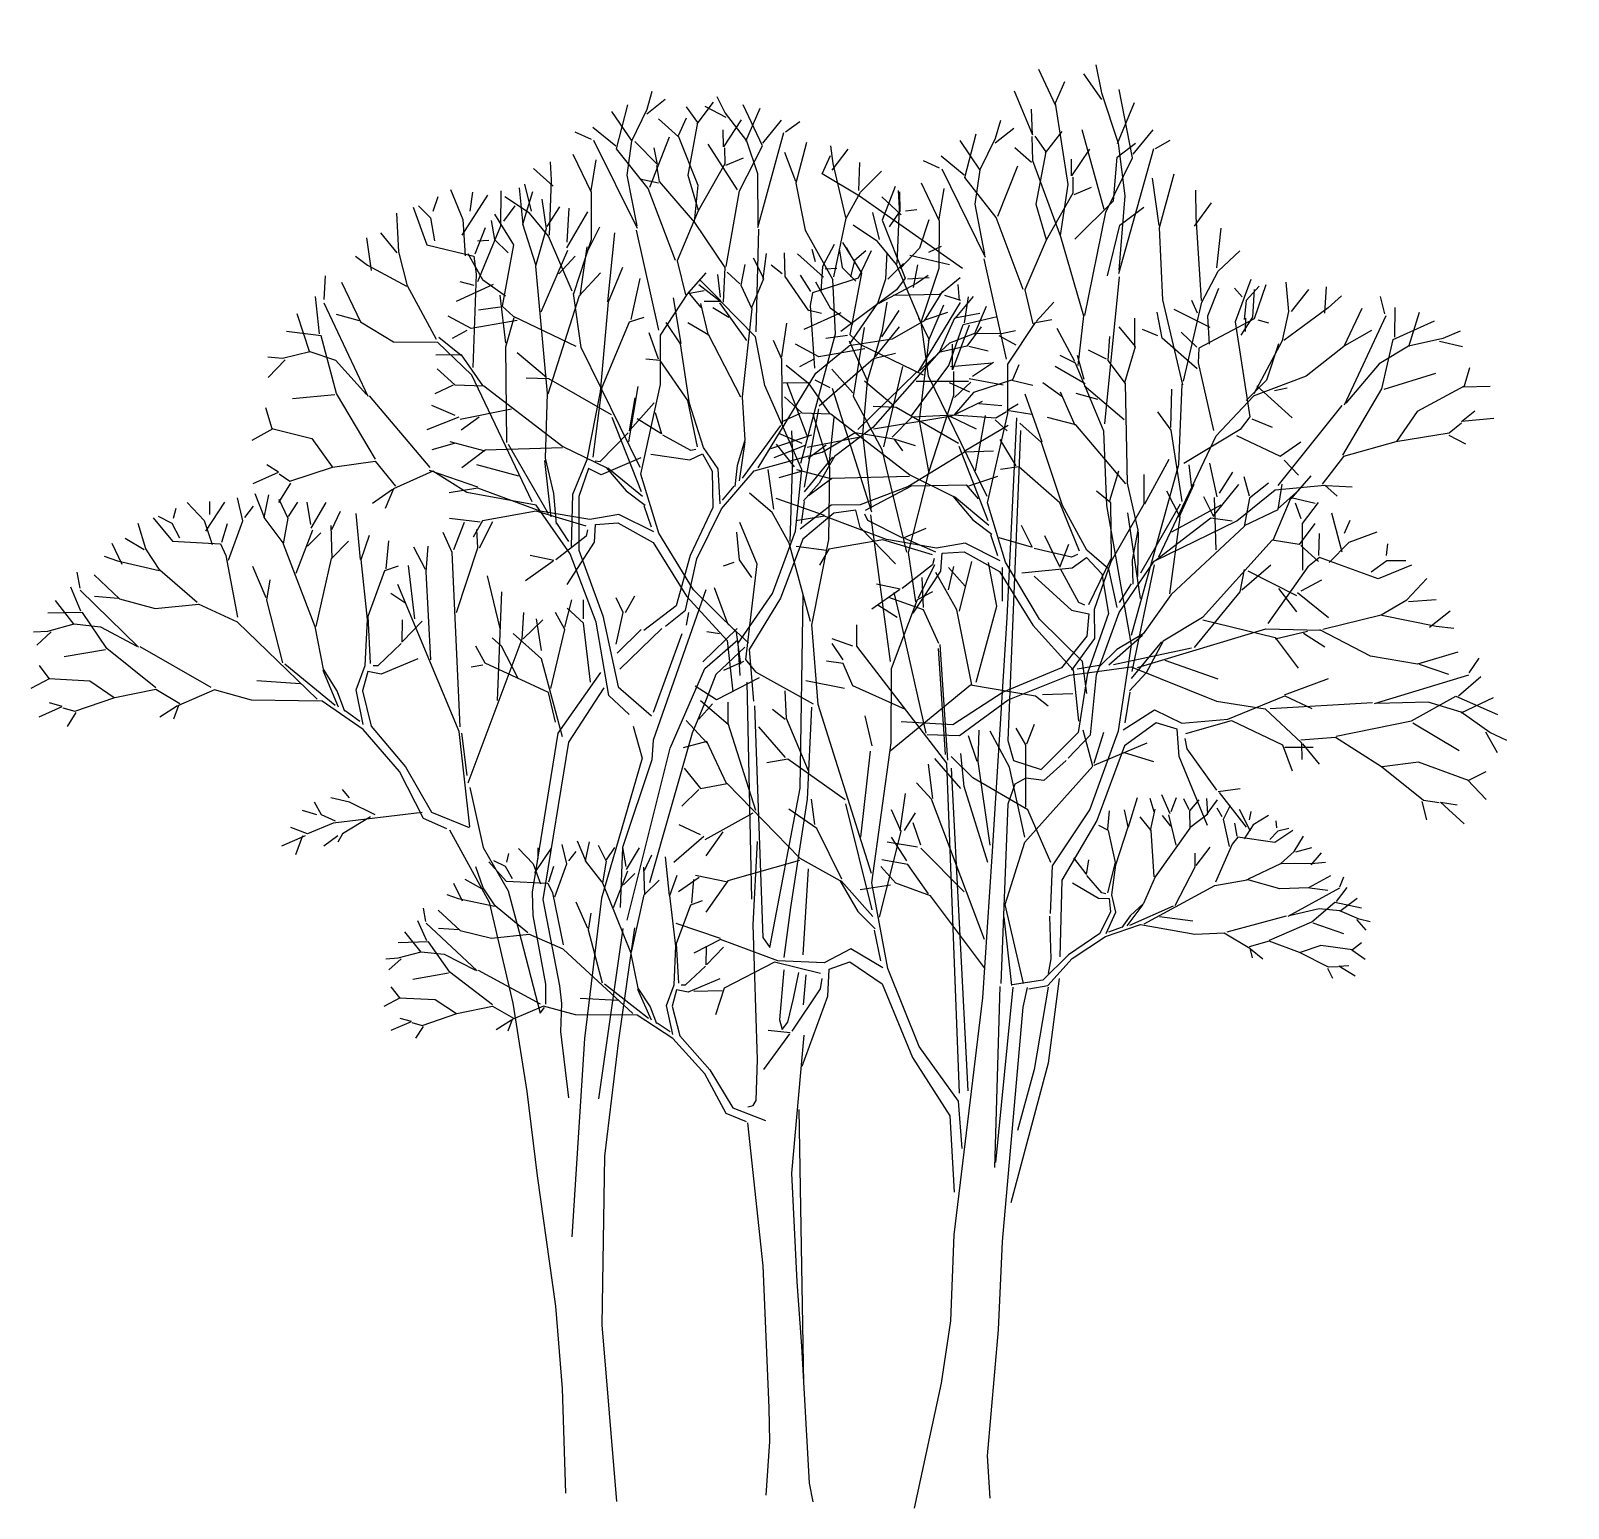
# Model space of a CAD drawing. Extents: x -2.55 to 2.68, y -0.03 to 4.99.
import ezdxf

# ---------------------------------------------------------------- set-up
doc = ezdxf.new("R2010")
doc.units = 0
doc.header["$MEASUREMENT"] = 0
doc.layers.get('0').update_dxf_attribs({"linetype": 'CONTINUOUS'})
doc.layers.add('ARV', color=7, linetype='CONTINUOUS')

# ---------------------------------------------------------------- blocks, each defined once
blk = doc.blocks.new('LIMB')
for p, q in [((-24.88, 41.82), (-26.18, 45.03)), ((-35.4, 43.89), (-33.11, 41.4)), ((-32.86, 39.97), (-30.27, 43.93)), ((-32.32, 42.24), (-32.34, 43.99)), ((-27.86, 41.36), (-28.56, 44.5)), ((-24.96, 41.82), (-24.3, 44.89)), ((-22.95, 44.34), (-21.73, 41.76)), ((-21.65, 41.96), (-20.36, 43.92)), ((-18.62, 40.87), (-19.08, 43.93)), ((-37.26, 41.72), (-36.91, 43.08)), ((-27.55, 41.82), (-26.38, 43.36)), ((-18.54, 40.36), (-16.5, 43.87)), ((-39.33, 41.99), (-37.49, 41.08)), ((-22.34, 38.38), (-24.96, 41.82)), ((-15.75, 40.18), (-14.58, 42.69)), ((-11.86, 36.11), (-12.42, 42.39)), ((-41, 37.59), (-42.08, 41.01)), ((-40.04, 41.78), (-37.39, 38.62)), ((-37.49, 41.08), (-36.44, 39.06)), ((-33.11, 41.4), (-32.01, 38.18)), ((-30.71, 38.49), (-29.9, 41.01)), ((-29.77, 36.05), (-27.86, 41.36)), ((-21.73, 41.76), (-22.34, 38.26)), ((-20.6, 34.25), (-18.34, 40.16)), ((-19.04, 37.92), (-17.26, 39.73)), ((-15.72, 36.24), (-15.83, 40.73)), ((-43.84, 39.01), (-41.24, 37.47)), ((-11.78, 36.11), (-10.61, 39.42)), ((-45.63, 38.36), (-44.29, 35.5)), ((-37.39, 38.62), (-30.86, 38.27)), ((-30.86, 38.27), (-30.13, 36.68)), ((-22.34, 38.26), (-18.04, 27.03)), ((-15.8, 36.28), (-13.47, 38.6)), ((-8.35, 34.86), (-8.02, 38.65)), ((-39.11, 34.67), (-41, 37.59)), ((-30.13, 36.68), (-28.55, 28.3)), ((-46.69, 36.56), (-44.89, 35.93)), ((-44.89, 35.93), (-39.23, 34.62)), ((-17.88, 27.03), (-15.8, 36.28)), ((-10.92, 27.96), (-11.78, 36.11)), ((-34.05, 30.28), (-39.11, 34.67)), ((-24.67, 30.93), (-26.47, 35.16)), ((-10.8, 28.4), (-8.54, 34.62)), ((-8.54, 34.62), (-6.68, 35.27)), ((-49.96, 32.23), (-50.33, 34.38)), ((-48.02, 34.04), (-44.61, 30.76)), ((-24.58, 30.61), (-24.12, 33.37)), ((-49.85, 29.09), (-51.23, 32.38)), ((-49.96, 31.95), (-42.02, 24.21)), ((-50.76, 27.29), (-53.29, 30.57)), ((-44.77, 30.84), (-48, 31.09)), ((-44.61, 30.76), (-39.75, 29.45)), ((-22.41, 22.07), (-24.58, 30.61)), ((-39.75, 29.45), (-33.82, 30.05)), ((-28.55, 27.6), (-33.87, 30.04)), ((-49.61, 28.93), (-54.35, 28.82)), ((-46.31, 24.02), (-49.61, 28.93)), ((-10.48, 21.99), (-10.8, 28.4)), ((-54.33, 26.39), (-50.76, 27.37)), ((-50.76, 27.37), (-47.17, 26.96)), ((-17.72, 17.12), (-28.55, 27.6)), ((-11.23, 21.71), (-10.92, 27.96)), ((-6.2, 24.89), (-6.14, 27.91)), ((-6.12, 24.97), (-3.48, 27.74)), ((-56.28, 26.29), (-54.33, 26.39)), ((-53.89, 26.27), (-55.83, 24.47)), ((-47.17, 26.96), (-42.26, 24.35)), ((-18.04, 27.03), (-16.92, 21.22)), ((-32.16, 18.74), (-41.81, 24.27)), ((-9.44, 21.72), (-6.32, 24.69)), ((-46.51, 23.86), (-52.1, 22.89)), ((-39.66, 18.7), (-46.31, 24.02)), ((-4.07, 22.64), (-9.03, 20.53)), ((-55.53, 21.72), (-54.2, 19.94)), ((-15.28, 16.3), (-22.14, 21.91)), ((-16.92, 21.22), (-15.02, 18.17)), ((-14.83, 16.06), (-16.91, 21.02)), ((-12.44, 18.39), (-11.23, 21.71)), ((-10.87, 20.91), (-11.56, 18.28)), ((-9.03, 20.53), (-10.87, 20.91)), ((-10.15, 21.71), (-9.44, 21.72)), ((-54.08, 19.94), (-56.66, 18.57)), ((-54.2, 19.94), (-48.63, 19.63)), ((-48.63, 19.63), (-45.31, 17.38)), ((-20.06, 19.23), (-25.93, 19.64)), ((-45.24, 17.36), (-39.65, 18.5)), ((-39.65, 18.5), (-36.4, 16.55)), ((-31.7, 18.43), (-36.58, 16.3)), ((-26.68, 17.01), (-31.7, 18.43)), ((-15.02, 18.17), (-14.02, 15.49)), ((-11.49, 13.7), (-12.44, 18.39)), ((-11.56, 18.28), (-10.41, 13.47)), ((-50.66, 15.49), (-45.24, 17.36)), ((-17.08, 16.88), (-26.68, 17.01)), ((-11.48, 13.03), (-17.08, 16.88)), ((-55.53, 14.76), (-52.37, 16.14)), ((-52.37, 16.14), (-54.09, 16.63)), ((-52.28, 15.98), (-50.66, 15.49)), ((-36.7, 16.22), (-39.12, 14.68)), ((-36.58, 16.3), (-37.28, 14.42)), ((-50.54, 15.31), (-51.72, 13.43)), ((-11.94, 14.11), (-13.93, 15.57)), ((-6.54, 7.29), (-11.48, 13.03)), ((-10.41, 13.47), (-5.75, 7.94)), ((-5.75, 7.94), (-2.2, 1.8)), ((-3.27, 0.91), (-6.54, 7.29)), ((-2.2, 1.8), (2.91, -0.31)), ((-0.11, -0.5), (-3.27, 0.91))]:
    blk.add_line(p, q)
blk = doc.blocks.new('3TREES')
for p, q in [((45.82, 182.24), (48.31, 184.13)), ((5.72, 179.98), (6.85, 182.45)), ((45.35, 176.3), (45.82, 182.24)), ((10.83, 176.95), (5.72, 179.98)), ((24.8, 167.11), (10.83, 176.95)), ((40.09, 171.09), (45.35, 176.3)), ((46.17, 173), (49.45, 175.46)), ((44.51, 166.11), (46.17, 173)), ((63.27, 158.57), (63.3, 160.36)), ((30.9, 119.63), (32.2, 146.83)), ((32.68, 145.08), (30.98, 102.94)), ((-44.32, 128.94), (-42.87, 132.63)), ((-41.05, 129.15), (-41.18, 131.65)), ((-40.81, 129.15), (-39, 132.74)), ((-44.56, 128.5), (-45.76, 131.22)), ((-48.18, 126.22), (-49.75, 129.26)), ((-48.06, 125.89), (-47.82, 129.37)), ((-43.47, 104.82), (-44.56, 128.5)), ((-43.95, 120.35), (-41.05, 129.15)), ((-49.63, 119.48), (-50.47, 126.76)), ((-47.45, 113.94), (-48.06, 125.89)), ((24.02, 120.71), (21.2, 125.79)), ((22.89, 123.42), (23.65, 126.63)), ((25.15, 123.93), (22.89, 126.47)), ((24.4, 120.54), (26.09, 127.31)), ((29.48, 121.22), (28.35, 127.14)), ((30.23, 121.89), (30.23, 126.47)), ((-43.59, 104.17), (-51.92, 124.16)), ((-38.04, 118.18), (-39.73, 125.35)), ((-10.05, 123.42), (-17.21, 103.02)), ((19.51, 121.05), (19.32, 125.11)), ((-50.96, 121.66), (-52.89, 122.96)), ((-38.4, 108.4), (-37.79, 123.18)), ((-29.24, 118.35), (-28.29, 122.07)), ((-26.7, 119.5), (-26.7, 122.07)), ((-21.29, 120.35), (-22.25, 122.36)), ((-20.97, 120.35), (-19.7, 122.64)), ((2.77, 96.5), (3.14, 122.74)), ((15.92, 119.68), (13.29, 121.37)), ((19.51, 120.71), (14.81, 122.4)), ((16.29, 119.85), (15.54, 123.07)), ((26.66, 110.89), (29.48, 121.22)), ((-35.02, 116.77), (-34.78, 120.35)), ((-34.9, 116.77), (-32.24, 119.38)), ((-32.42, 115.2), (-33.06, 119.5)), ((-29.24, 118.06), (-30.51, 120.35)), ((-26.7, 118.92), (-28.92, 120.93)), ((-22.25, 116.06), (-21.29, 120.35)), ((-12.71, 118.64), (-12.39, 120.35)), ((19.87, 103.94), (16.29, 119.85)), ((21.58, 116.14), (19.51, 120.71)), ((26.09, 110.55), (24.02, 120.71)), ((28.84, 87.18), (30.9, 119.63)), ((-32.42, 114.06), (-36.24, 117.49)), ((-31.15, 110.05), (-29.24, 118.06)), ((-25.74, 110.91), (-26.7, 118.92)), ((-18.84, 118.07), (-22.1, 114.81)), ((-16.06, 118.18), (-21.74, 112.64)), ((-17.16, 106.8), (-13.3, 117.5)), ((10.46, 115.79), (10.46, 118.67)), ((-42.38, 97.21), (-35.02, 116.77)), ((-40.05, 113.48), (-41.33, 115.77)), ((-37.83, 115.77), (-39.1, 116.92)), ((-35.6, 111.48), (-37.83, 115.77)), ((-10.21, 112.75), (-5.7, 116.65)), ((-4.76, 115.63), (-8.71, 111.91)), ((9.9, 115.79), (7.08, 116.8)), ((8.58, 113.93), (7.08, 116.13)), ((22.69, 99.88), (10.46, 115.79)), ((22.5, 101.06), (21.56, 115.45)), ((22.82, 100.27), (21.79, 116.02)), ((-40.37, 113.2), (-41.96, 112.91)), ((-31.47, 109.48), (-40.05, 113.48)), ((-29.56, 103.47), (-32.42, 114.06)), ((8.58, 113.42), (6.33, 113.76)), ((9.9, 110.37), (8.58, 113.42)), ((-24.39, 112.21), (-30.19, 103.95)), ((-14.92, 101.92), (-10.21, 112.75)), ((-8.71, 111.91), (-10.02, 108.52)), ((-3.8, 81.42), (-4.44, 110.91)), ((8.77, 110.03), (3.51, 111.05)), ((-30.51, 105.47), (-31.47, 109.48)), ((-23.91, 110.14), (-28.74, 102.75)), ((0.87, 105.97), (0.69, 109.69)), ((17.05, 107.16), (9.9, 110.37)), ((14.99, 101.58), (25.9, 110.55)), ((25.9, 110.55), (34.75, 109.03)), ((34.75, 109.03), (36.44, 107.68)), ((35.69, 109.2), (39.82, 109.37)), ((-10.02, 108.52), (-11.91, 103.95)), ((-7.03, 105.12), (-10.79, 108.34)), ((-7.03, 105.29), (-7.03, 108.17)), ((-3.44, 107.68), (-2.31, 76.19)), ((0.69, 105.8), (-1.01, 107.16)), ((4.27, 107.51), (3.71, 94.98)), ((-19.93, 104.91), (-18.74, 100.58)), ((-3.26, 93.45), (-7.03, 105.29)), ((3.88, 98.86), (0.87, 105.97)), ((12.53, 102.25), (11.59, 106.31)), ((33.41, 102.39), (32.09, 104.64)), ((33.56, 102.52), (34.59, 105.17)), ((-42.14, 91.24), (-43.59, 104.17)), ((-42.5, 98.19), (-43.23, 103.95)), ((-30.19, 103.95), (-33.69, 82.33)), ((-28.74, 102.75), (-32.24, 81.35)), ((-11.91, 103.95), (-17.74, 83.64)), ((-17.21, 103.02), (-17.39, 100.35)), ((26.79, 100.13), (25.61, 103.58)), ((26.94, 100.13), (27.09, 104.37)), ((31.21, 99.34), (28.56, 104.24)), ((30.98, 102.94), (31.74, 100.23)), ((33.41, 93.91), (33.41, 102.39)), ((42.54, 99.47), (41.21, 104.37)), ((42.68, 99.87), (44.01, 104.11)), ((42.68, 99.61), (49.89, 102.65)), ((-18.74, 100.58), (-24.25, 81.55)), ((-17.39, 100.35), (-21.4, 88.42)), ((-20.75, 78.56), (-14.92, 101.92)), ((24.58, 96.43), (21.05, 100.53)), ((26.2, 97.88), (23.26, 100.8)), ((25.03, 96.69), (24.58, 101.19)), ((46.8, 101.33), (50.78, 100.13)), ((20.76, 95.1), (20.17, 99.74)), ((24.38, 55.02), (22.69, 99.88)), ((23.27, 99.21), (25.53, 55.37)), ((28.56, 88.75), (26.94, 100.13)), ((33.27, 89.81), (31.21, 99.34)), ((31.74, 100.23), (35.5, 99.04)), ((33.27, 89.15), (42.54, 99.47)), ((38.88, 100.23), (35.87, 97.52)), ((-58.5, 95.16), (-59.45, 96.31)), ((-42.14, 96.56), (-40.33, 88.41)), ((-1.37, 74.84), (2.77, 96.5)), ((20.61, 94.97), (18.55, 97.22)), ((28.26, 86.37), (25.03, 96.69)), ((33.71, 93.52), (26.2, 97.88)), ((31.92, 97.01), (30.98, 94.3)), ((33.43, 97.86), (31.92, 97.01)), ((35.87, 97.52), (33.43, 97.86)), ((-62.31, 92.87), (-63.27, 94.59)), ((-58.5, 94.59), (-61.04, 95.16)), ((-55, 92.87), (-58.5, 94.59)), ((3.71, 94.98), (1.45, 80.25)), ((4.72, 91.53), (4.28, 94.97)), ((16.34, 90.73), (17.08, 95.77)), ((27.82, 75.91), (20.61, 94.97)), ((30.98, 94.3), (30.04, 69.93)), ((-62.95, 92.87), (-64.86, 93.45)), ((-60.41, 92.02), (-62.31, 92.87)), ((-48.64, 93.16), (-60.72, 91.73)), ((-55.64, 92.59), (-59.45, 90.3)), ((5.01, 91), (1.19, 93.65)), ((16.49, 90.6), (15.17, 93.52)), ((16.93, 90.73), (18.4, 93.12)), ((36.8, 86.37), (33.71, 93.52)), ((-64.54, 90.01), (-67.72, 88.58)), ((-64.22, 90.3), (-66.45, 91.16)), ((-64.86, 90.01), (-65.81, 87.44)), ((-60.72, 91.73), (-64.22, 90.3)), ((-60.09, 90.01), (-62, 88.58)), ((-59.45, 90.3), (-60.09, 89.15)), ((-44.9, 90.83), (-39.53, 81)), ((8.4, 84.12), (5.01, 91)), ((13.55, 78.95), (16.49, 90.6)), ((19.14, 88.75), (18.11, 91.79)), ((-40.33, 88.41), (-36.95, 82.55)), ((-21.4, 88.42), (-21.69, 80.26)), ((-3.63, 77.89), (-3.06, 89.23)), ((18.7, 88.48), (14.58, 89.15)), ((17.23, 86.63), (15.17, 89.81)), ((25.03, 82.39), (19.14, 88.35)), ((30.62, 80.67), (33.27, 89.15)), ((15.76, 83.59), (13.7, 85.84)), ((17.37, 86.1), (13.84, 86.76)), ((20.17, 82.13), (17.37, 86.1)), ((27.56, 67.98), (28.84, 87.18)), ((3.14, 73.82), (3.9, 85.5)), ((20.46, 81.86), (15.76, 83.59)), ((-36.95, 82.55), (-35.5, 77.11)), ((-33.69, 82.33), (-33.57, 79.18)), ((-24.25, 81.55), (-26.57, 62.47)), ((15.02, 83.32), (10.9, 82.66)), ((27.82, 72.07), (20.46, 81.86)), ((-39.53, 81), (-36.32, 67.25)), ((-32.24, 81.35), (-29.95, 69.62)), ((1.45, 80.25), (0.51, 73.48)), ((33.12, 69.95), (30.62, 80.67)), ((-33.57, 79.18), (-31.88, 69.83)), ((-24.63, 54.25), (-21.31, 77.4)), ((-21.91, 62.23), (-19.72, 77.49)), ((-3.06, 59.6), (-3.63, 77.89)), ((31.5, 69.68), (30.47, 78.95)), ((36.63, 79.07), (36.81, 73.31)), ((-35.5, 77.11), (-32.6, 65.92)), ((-2.31, 76.19), (-1.37, 74.84)), ((36.81, 73.31), (36.44, 71.28)), ((0.51, 71.79), (-0.05, 65.02)), ((1.83, 67.9), (2.58, 71.45)), ((3.52, 71.11), (3.14, 67.05)), ((-31.88, 69.83), (-31.88, 67.12)), ((-29.95, 69.62), (-29.7, 67.23)), ((29.88, 69.55), (29.15, 44.93)), ((31.65, 69.42), (29.29, 45.59)), ((33.6, 69.41), (33.03, 66.7)), ((36.44, 69.42), (34.56, 58.25)), ((37.94, 70.61), (36.44, 59.1)), ((-36.32, 67.25), (-34.39, 55.25)), ((-29.7, 67.23), (-29.83, 63.42)), ((1.07, 64.68), (1.83, 67.9)), ((23.67, 35.76), (27.56, 67.98)), ((-32.6, 65.92), (-32, 66.68)), ((-0.05, 65.02), (0.32, 63.67)), ((33.03, 66.7), (30.21, 34.88)), ((-29.83, 63.42), (-28.74, 54.41)), ((0.32, 63.67), (1.07, 64.68)), ((3.24, 62.9), (1.59, 44.18)), ((-26.57, 62.47), (-28.27, 35.51)), ((-23.78, 46.45), (-21.91, 62.23)), ((-3.25, 54.02), (-3.06, 59.6)), ((36.44, 59.1), (34.56, 51.99)), ((34.56, 58.25), (32.3, 49.96)), ((-34.39, 55.25), (-32.99, 43.79)), ((-4.38, 53.17), (-3.63, 53.34)), ((-3.63, 53.34), (-3.25, 54.02)), ((2.56, 52.8), (3.19, 15.59)), ((-4.39, 51.02), (-2.33, 31.57)), ((34.56, 51.99), (31.36, 40.14)), ((-24.16, 23.56), (-23.78, 46.45)), ((1.59, 44.18), (2.3, 29.38)), ((-32.99, 43.79), (-30.51, 26.1)), ((23.24, 24.09), (23.67, 35.76)), ((30.21, 34.88), (29.65, 22.86)), ((-2.33, 31.57), (-1.5, 12.28)), ((2.3, 29.38), (2.93, 20.63)), ((-30.51, 26.1), (-29.58, 14.89)), ((-22.18, -0.46), (-24.16, 23.56)), ((21.95, 15.64), (23.24, 24.09)), ((29.65, 22.86), (28.14, 5.76)), ((2.93, 20.63), (3.95, 2.01)), ((-29.58, 14.89), (-29.16, 0.68)), ((18.3, -1.38), (21.95, 15.64)), ((-1.5, 12.28), (-1.43, 7.7)), ((-1.43, 7.7), (-1.93, 0.41)), ((28.14, 5.76), (28.52, 0.01)), ((3.95, 2.01), (4.45, -0.49))]:
    blk.add_line(p, q)
for p, xscale, yscale, zscale, rotation in [((-4.83, 111.91), 1.3, 1.1, 1.3, 294.2931752966259), ((-5.88, 113.33), -1.3, 1.1, 1.3, 76.85022084803988), ((41.12, 109.34), -1.3, 1.1, 1.3, 76.58564226902986), ((38.81, 101.01), -1.3, 1.1, 1.3, 25.46786325328844), ((20.1, 104.35), -1.3, 1.1, 1.3, 337.4206989695098), ((33.81, 69.55), -0.78, 0.66, 0.78, 349.1287568313736), ((-4.47, 51.54), 0.8691013503624134, 0.8425469424571901, 0.8691013503624134, 0.4434079046125839)]:
    blk.add_blockref('LIMB', p, dxfattribs=dict(xscale=xscale, yscale=yscale, zscale=zscale, rotation=rotation))
at = {"zscale": 2}
for p, xscale, rotation in [((37.31, 79.34), 2, 280.3653688962937), ((24.22, 47.36), -2, 81.6590899645954)]:
    blk.add_blockref('LIMB', p, dxfattribs=dict(at, xscale=xscale, rotation=rotation))
at = {"yscale": 1.5, "rotation": 350.8695617988883}
blk.add_blockref('LIMB', (-20.26, 107.22), dxfattribs=at)
at = {"xscale": -1, "rotation": 14.64866685215961}
blk.add_blockref('LIMB', (-15.77, 118.96), dxfattribs=at)
blk.add_blockref('LIMB', (-45.15, 91.44))

msp = doc.modelspace()

# ---------------------------------------------------------------- block references
at = {"layer": 'ARV', "xscale": 0.025, "yscale": 0.025, "zscale": 0.025}
msp.add_blockref('3TREES', (0, 0), dxfattribs=at)

doc.saveas('drawing.dxf')
